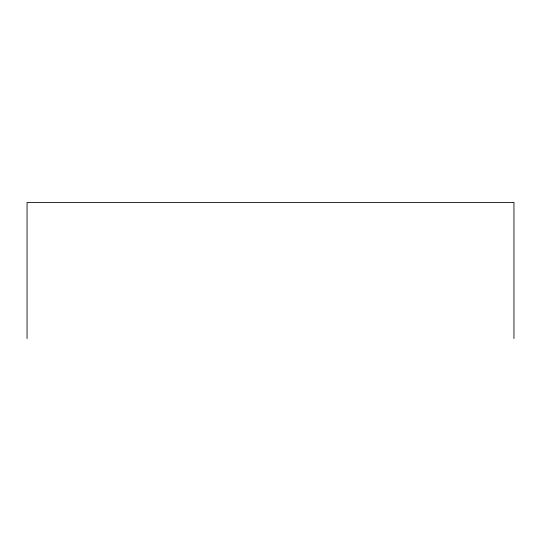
<?xml version="1.0" encoding="UTF-8"?>
<svg xmlns="http://www.w3.org/2000/svg" width="541" height="541" viewBox="0 0 541 541"><rect width="100%" height="100%" fill="white"/><g stroke="black" fill="none" stroke-linecap="round" stroke-linejoin="round"><path stroke-width="0.81" d="M513.95 338.571L513.95 202.429L27.05 202.429L27.05 338.571"/></g></svg>
